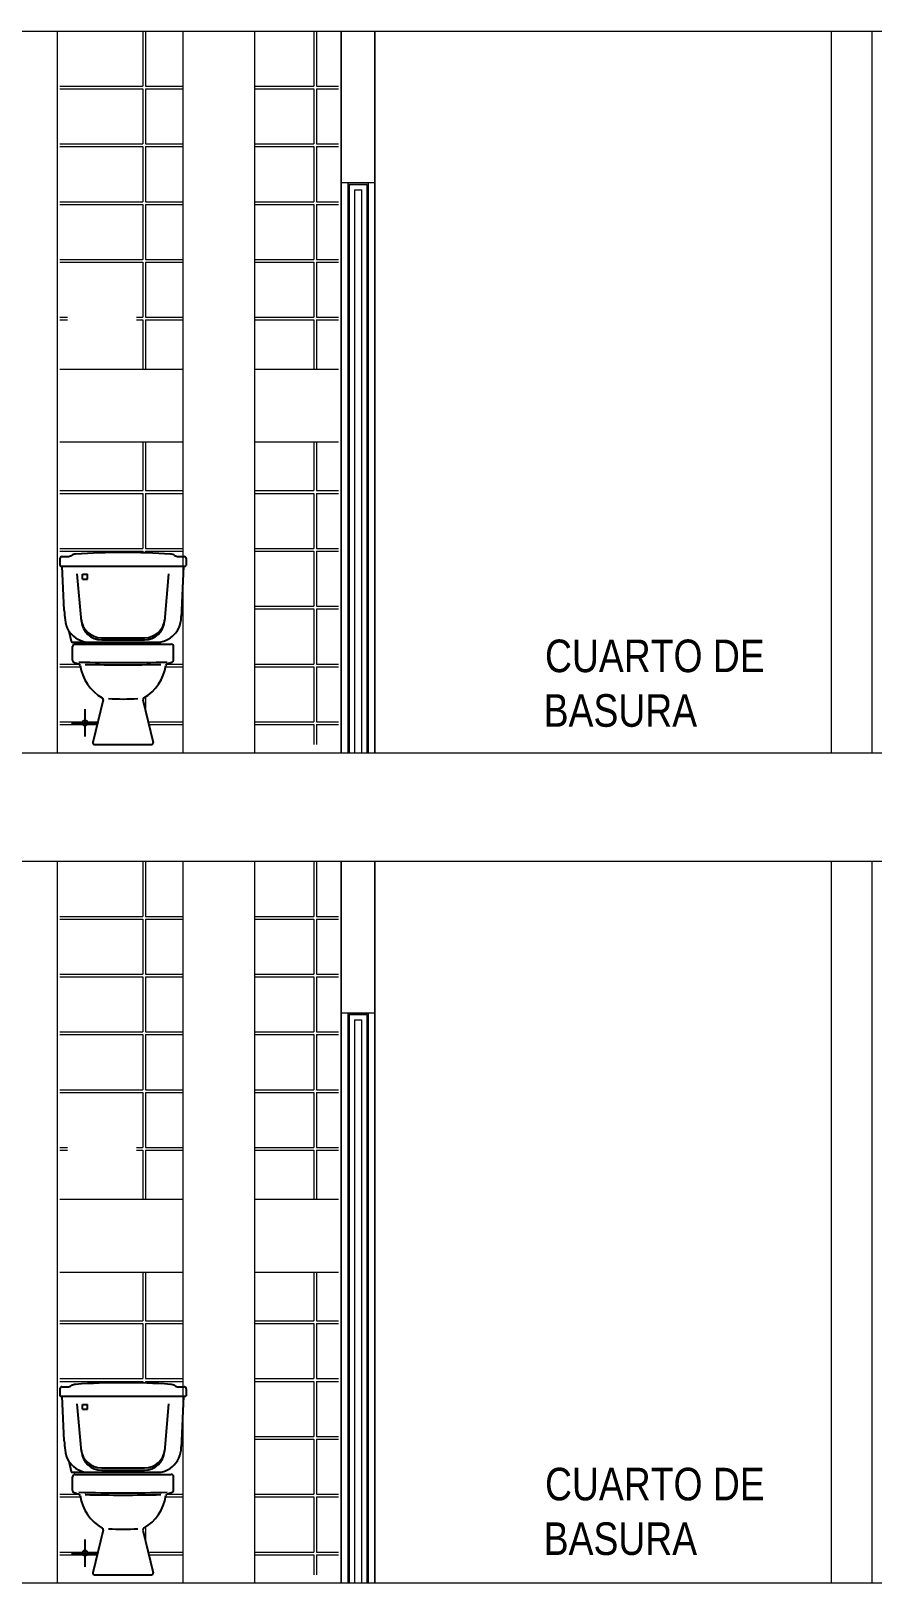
# Model space of a CAD drawing. Extents: x 1270 to 1442, y 932 to 1016.
# Drawn here: x 1410.89 to 1413.99, y 981.31 to 987.03 of the extents above; entities that cross this region are included whole.
import ezdxf

# ---------------------------------------------------------------- set-up
doc = ezdxf.new("R2010")
doc.units = 0
doc.header["$MEASUREMENT"] = 0
doc.linetypes.add('TRAZO_Y_PUNTO2', pattern=[0.5, 0.25, -0.125, 0, -0.125])
doc.layers.add('arquitecturapasito', color=252, linetype='Continuous', lineweight=5)
for name, color, linetype in [('EJE', 3, 'TRAZO_Y_PUNTO2'), ('ROTURA', 4, 'Continuous'), ('sanitarios', 140, 'Continuous'), ('VIDRIOS', 4, 'Continuous')]:
    doc.layers.add(name, color=color, linetype=linetype)
doc.styles.add('MtXpl_Arial_Narrow', font='')
doc.styles.get('MtXpl_Arial_Narrow').set_extended_font_data('Arial Narrow')

msp = doc.modelspace()

# ---------------------------------------------------------------- linework, layer by layer
at = {"layer": 'arquitecturapasito', "color": 252}
for p, q in [((1407.7419, 987.034), (1418.9639, 987.034)), ((1410.9829, 987.034), (1410.9829, 984.374)), ((1411.2979, 987.034), (1411.2979, 986.831)), ((1411.3079, 987.034), (1411.3079, 986.831)), ((1411.447, 984.374), (1411.447, 987.034)), ((1411.711, 984.374), (1411.711, 987.034)), ((1411.9279, 987.034), (1411.9279, 986.831)), ((1411.9379, 987.034), (1411.9379, 986.831)), ((1412.0284, 987.034), (1412.0284, 984.374)), ((1412.0285, 984.374), (1412.0285, 987.034)), ((1412.1527, 987.034), (1412.1527, 984.374)), ((1412.1527, 984.374), (1412.1527, 987.034)), ((1413.8345, 987.034), (1413.8345, 984.374)), ((1413.9846, 984.374), (1413.9846, 987.034)), ((1410.9929, 986.831), (1411.2979, 986.831)), ((1410.9929, 986.821), (1411.2979, 986.821)), ((1411.2979, 986.821), (1411.2979, 986.618)), ((1411.3079, 986.831), (1411.447, 986.831)), ((1411.3079, 986.821), (1411.3079, 986.618)), ((1411.3079, 986.821), (1411.447, 986.821)), ((1411.7105, 986.831), (1411.9279, 986.831)), ((1411.7105, 986.821), (1411.9279, 986.821)), ((1411.9279, 986.821), (1411.9279, 986.618)), ((1411.9379, 986.831), (1412.0185, 986.831)), ((1411.9379, 986.821), (1411.9379, 986.618)), ((1411.9379, 986.821), (1412.0185, 986.821)), ((1410.9929, 986.618), (1411.2979, 986.618)), ((1410.9929, 986.608), (1411.2979, 986.608)), ((1411.2979, 986.608), (1411.2979, 986.405)), ((1411.3079, 986.618), (1411.447, 986.618)), ((1411.3079, 986.608), (1411.3079, 986.405)), ((1411.3079, 986.608), (1411.447, 986.608)), ((1411.7105, 986.618), (1411.9279, 986.618)), ((1411.7105, 986.608), (1411.9279, 986.608)), ((1411.9279, 986.608), (1411.9279, 986.405)), ((1411.9379, 986.618), (1412.0185, 986.618)), ((1411.9379, 986.608), (1411.9379, 986.405)), ((1411.9379, 986.608), (1412.0185, 986.608)), ((1412.1527, 986.474), (1412.0284, 986.474)), ((1412.0532, 986.474), (1412.1296, 986.474)), ((1412.0532, 986.474), (1412.0532, 984.374)), ((1412.1296, 984.374), (1412.1296, 986.474)), ((1412.0582, 986.469), (1412.1246, 986.469)), ((1412.0582, 986.469), (1412.0582, 984.374)), ((1412.0782, 986.449), (1412.1046, 986.449)), ((1412.0782, 986.449), (1412.0782, 984.374)), ((1412.1046, 984.374), (1412.1046, 986.449)), ((1412.1246, 984.374), (1412.1246, 986.469)), ((1410.9929, 986.405), (1411.2979, 986.405)), ((1410.9929, 986.395), (1411.2979, 986.395)), ((1411.2979, 986.395), (1411.2979, 986.192)), ((1411.3079, 986.405), (1411.447, 986.405)), ((1411.3079, 986.395), (1411.3079, 986.192)), ((1411.3079, 986.395), (1411.447, 986.395)), ((1411.7105, 986.405), (1411.9279, 986.405)), ((1411.7105, 986.395), (1411.9279, 986.395)), ((1411.9279, 986.395), (1411.9279, 986.192)), ((1411.9379, 986.405), (1412.0185, 986.405)), ((1411.9379, 986.395), (1411.9379, 986.192)), ((1411.9379, 986.395), (1412.0185, 986.395)), ((1410.9929, 986.192), (1411.2979, 986.192)), ((1411.3079, 986.192), (1411.447, 986.192)), ((1411.7105, 986.192), (1411.9279, 986.192)), ((1411.9379, 986.192), (1412.0185, 986.192)), ((1410.9929, 986.182), (1411.2979, 986.182)), ((1411.2979, 986.182), (1411.2979, 985.979)), ((1411.3079, 986.182), (1411.3079, 985.979)), ((1411.3079, 986.182), (1411.447, 986.182)), ((1411.7105, 986.182), (1411.9279, 986.182)), ((1411.9279, 986.182), (1411.9279, 985.979)), ((1411.9379, 986.182), (1411.9379, 985.979)), ((1411.9379, 986.182), (1412.0185, 986.182)), ((1410.9929, 985.979), (1411.0212, 985.979)), ((1410.9929, 985.969), (1411.0212, 985.969)), ((1411.2746, 985.979), (1411.2979, 985.979)), ((1411.2746, 985.969), (1411.2979, 985.969)), ((1411.2979, 985.969), (1411.2979, 985.7882)), ((1411.3079, 985.979), (1411.447, 985.979)), ((1411.3079, 985.969), (1411.3079, 985.7882)), ((1411.3079, 985.969), (1411.447, 985.969)), ((1411.7105, 985.979), (1411.9279, 985.979)), ((1411.7105, 985.969), (1411.9279, 985.969)), ((1411.9279, 985.969), (1411.9279, 985.7882)), ((1411.9379, 985.979), (1412.0185, 985.979)), ((1411.9379, 985.969), (1411.9379, 985.7882)), ((1411.9379, 985.969), (1412.0185, 985.969)), ((1410.9929, 985.7882), (1411.447, 985.7882)), ((1411.711, 985.7882), (1412.0185, 985.7882)), ((1411.447, 985.5184), (1410.9929, 985.5184)), ((1411.2979, 985.5184), (1411.2979, 985.34)), ((1411.3079, 985.5184), (1411.3079, 985.34)), ((1412.0185, 985.5184), (1411.711, 985.5184)), ((1411.9279, 985.5184), (1411.9279, 985.34)), ((1411.9379, 985.5184), (1411.9379, 985.34)), ((1410.9929, 985.34), (1411.2979, 985.34)), ((1410.9929, 985.33), (1411.2979, 985.33)), ((1411.2979, 985.33), (1411.2979, 985.127)), ((1411.3079, 985.34), (1411.447, 985.34)), ((1411.3079, 985.33), (1411.3079, 985.127)), ((1411.3079, 985.33), (1411.447, 985.33)), ((1411.7105, 985.34), (1411.9279, 985.34)), ((1411.7105, 985.33), (1411.9279, 985.33)), ((1411.9279, 985.33), (1411.9279, 985.127)), ((1411.9379, 985.34), (1412.0185, 985.34)), ((1411.9379, 985.33), (1411.9379, 985.127)), ((1411.9379, 985.33), (1412.0185, 985.33)), ((1410.9929, 985.127), (1411.2979, 985.127)), ((1410.9929, 985.117), (1411.2979, 985.117)), ((1411.2979, 985.117), (1411.2979, 985.111)), ((1411.3079, 985.127), (1411.447, 985.127)), ((1411.3079, 985.117), (1411.3079, 985.1107)), ((1411.3079, 985.117), (1411.447, 985.117)), ((1411.7105, 985.127), (1411.9279, 985.127)), ((1411.7105, 985.117), (1411.9279, 985.117)), ((1411.9279, 985.117), (1411.9279, 984.914)), ((1411.9379, 985.127), (1412.0185, 985.127)), ((1411.9379, 985.117), (1411.9379, 984.914)), ((1411.9379, 985.117), (1412.0185, 985.117)), ((1411.7105, 984.914), (1411.9279, 984.914)), ((1411.7105, 984.904), (1411.9279, 984.904)), ((1411.9279, 984.904), (1411.9279, 984.701)), ((1411.9379, 984.914), (1412.0185, 984.914)), ((1411.9379, 984.904), (1411.9379, 984.701)), ((1411.9379, 984.904), (1412.0185, 984.904)), ((1410.9929, 984.701), (1411.0642, 984.701)), ((1411.3867, 984.701), (1411.447, 984.701)), ((1411.7105, 984.701), (1411.9279, 984.701)), ((1411.9379, 984.701), (1412.0185, 984.701)), ((1410.9929, 984.691), (1411.0685, 984.691)), ((1411.3823, 984.691), (1411.447, 984.691)), ((1411.7105, 984.691), (1411.9279, 984.691)), ((1411.9279, 984.691), (1411.9279, 984.488)), ((1411.9379, 984.691), (1411.9379, 984.488)), ((1411.9379, 984.691), (1412.0185, 984.691)), ((1411.3079, 984.5801), (1411.3079, 984.5299)), ((1410.9929, 984.488), (1411.0763, 984.488)), ((1410.9929, 984.478), (1411.0774, 984.478)), ((1411.0934, 984.478), (1411.1306, 984.478)), ((1411.0946, 984.488), (1411.1329, 984.488)), ((1411.3179, 984.488), (1411.447, 984.488)), ((1411.3203, 984.478), (1411.447, 984.478)), ((1411.7105, 984.488), (1411.9279, 984.488)), ((1411.7105, 984.478), (1411.9279, 984.478)), ((1411.9279, 984.478), (1411.9279, 984.404)), ((1411.9379, 984.488), (1412.0185, 984.488)), ((1411.9379, 984.478), (1411.9379, 984.404)), ((1411.9379, 984.478), (1412.0185, 984.478)), ((1407.7419, 984.374), (1418.9639, 984.374)), ((1410.4461, 984.374), (1418.9096, 984.374)), ((1412.0532, 984.374), (1412.1296, 984.374)), ((1407.7419, 983.974), (1418.9639, 983.974)), ((1410.9829, 983.974), (1410.9829, 981.314)), ((1411.2979, 983.974), (1411.2979, 983.771)), ((1411.3079, 983.974), (1411.3079, 983.771)), ((1411.447, 981.314), (1411.447, 983.974)), ((1411.711, 981.314), (1411.711, 983.974)), ((1411.9279, 983.974), (1411.9279, 983.771)), ((1411.9379, 983.974), (1411.9379, 983.771)), ((1412.0284, 983.974), (1412.0284, 981.314)), ((1412.0285, 981.314), (1412.0285, 983.974)), ((1412.1527, 983.974), (1412.1527, 981.314)), ((1412.1527, 981.314), (1412.1527, 983.974)), ((1413.8345, 983.974), (1413.8345, 981.314)), ((1413.9846, 981.314), (1413.9846, 983.974)), ((1410.9929, 983.771), (1411.2979, 983.771)), ((1410.9929, 983.761), (1411.2979, 983.761)), ((1411.2979, 983.761), (1411.2979, 983.558)), ((1411.3079, 983.771), (1411.447, 983.771)), ((1411.3079, 983.761), (1411.3079, 983.558)), ((1411.3079, 983.761), (1411.447, 983.761)), ((1411.7105, 983.771), (1411.9279, 983.771)), ((1411.7105, 983.761), (1411.9279, 983.761)), ((1411.9279, 983.761), (1411.9279, 983.558)), ((1411.9379, 983.771), (1412.0185, 983.771)), ((1411.9379, 983.761), (1411.9379, 983.558)), ((1411.9379, 983.761), (1412.0185, 983.761)), ((1410.9929, 983.558), (1411.2979, 983.558)), ((1411.3079, 983.558), (1411.447, 983.558)), ((1411.7105, 983.558), (1411.9279, 983.558)), ((1411.9379, 983.558), (1412.0185, 983.558)), ((1410.9929, 983.548), (1411.2979, 983.548)), ((1411.2979, 983.548), (1411.2979, 983.345)), ((1411.3079, 983.548), (1411.3079, 983.345)), ((1411.3079, 983.548), (1411.447, 983.548)), ((1411.7105, 983.548), (1411.9279, 983.548)), ((1411.9279, 983.548), (1411.9279, 983.345)), ((1411.9379, 983.548), (1411.9379, 983.345)), ((1411.9379, 983.548), (1412.0185, 983.548)), ((1412.1527, 983.414), (1412.0284, 983.414)), ((1412.0532, 983.414), (1412.1296, 983.414)), ((1412.0532, 983.414), (1412.0532, 981.314)), ((1412.0582, 983.409), (1412.1246, 983.409)), ((1412.0582, 983.409), (1412.0582, 981.314)), ((1412.0782, 983.389), (1412.1046, 983.389)), ((1412.0782, 983.389), (1412.0782, 981.314)), ((1412.1046, 981.314), (1412.1046, 983.389)), ((1412.1246, 981.314), (1412.1246, 983.409)), ((1412.1296, 981.314), (1412.1296, 983.414)), ((1410.9929, 983.345), (1411.2979, 983.345)), ((1410.9929, 983.335), (1411.2979, 983.335)), ((1411.2979, 983.335), (1411.2979, 983.132)), ((1411.3079, 983.345), (1411.447, 983.345)), ((1411.3079, 983.335), (1411.3079, 983.132)), ((1411.3079, 983.335), (1411.447, 983.335)), ((1411.7105, 983.345), (1411.9279, 983.345)), ((1411.7105, 983.335), (1411.9279, 983.335)), ((1411.9279, 983.335), (1411.9279, 983.132)), ((1411.9379, 983.345), (1412.0185, 983.345)), ((1411.9379, 983.335), (1411.9379, 983.132)), ((1411.9379, 983.335), (1412.0185, 983.335)), ((1410.9929, 983.132), (1411.2979, 983.132)), ((1410.9929, 983.122), (1411.2979, 983.122)), ((1411.2979, 983.122), (1411.2979, 982.919)), ((1411.3079, 983.132), (1411.447, 983.132)), ((1411.3079, 983.122), (1411.3079, 982.919)), ((1411.3079, 983.122), (1411.447, 983.122)), ((1411.7105, 983.132), (1411.9279, 983.132)), ((1411.7105, 983.122), (1411.9279, 983.122)), ((1411.9279, 983.122), (1411.9279, 982.919)), ((1411.9379, 983.132), (1412.0185, 983.132)), ((1411.9379, 983.122), (1411.9379, 982.919)), ((1411.9379, 983.122), (1412.0185, 983.122)), ((1410.9929, 982.919), (1411.0212, 982.919)), ((1410.9929, 982.909), (1411.0212, 982.909)), ((1411.2746, 982.919), (1411.2979, 982.919)), ((1411.2746, 982.909), (1411.2979, 982.909)), ((1411.2979, 982.909), (1411.2979, 982.7282)), ((1411.3079, 982.919), (1411.447, 982.919)), ((1411.3079, 982.909), (1411.3079, 982.7282)), ((1411.3079, 982.909), (1411.447, 982.909)), ((1411.7105, 982.919), (1411.9279, 982.919)), ((1411.7105, 982.909), (1411.9279, 982.909)), ((1411.9279, 982.909), (1411.9279, 982.7282)), ((1411.9379, 982.919), (1412.0185, 982.919)), ((1411.9379, 982.909), (1411.9379, 982.7282)), ((1411.9379, 982.909), (1412.0185, 982.909)), ((1410.9929, 982.7282), (1411.447, 982.7282)), ((1411.711, 982.7282), (1412.0185, 982.7282)), ((1411.447, 982.4584), (1410.9929, 982.4584)), ((1411.2979, 982.4584), (1411.2979, 982.28)), ((1411.3079, 982.4584), (1411.3079, 982.28)), ((1412.0185, 982.4584), (1411.711, 982.4584)), ((1411.9279, 982.4584), (1411.9279, 982.28)), ((1411.9379, 982.4584), (1411.9379, 982.28)), ((1410.9929, 982.28), (1411.2979, 982.28)), ((1410.9929, 982.27), (1411.2979, 982.27)), ((1411.2979, 982.27), (1411.2979, 982.067)), ((1411.3079, 982.28), (1411.447, 982.28)), ((1411.3079, 982.27), (1411.3079, 982.067)), ((1411.3079, 982.27), (1411.447, 982.27)), ((1411.7105, 982.28), (1411.9279, 982.28)), ((1411.7105, 982.27), (1411.9279, 982.27)), ((1411.9279, 982.27), (1411.9279, 982.067)), ((1411.9379, 982.28), (1412.0185, 982.28)), ((1411.9379, 982.27), (1411.9379, 982.067)), ((1411.9379, 982.27), (1412.0185, 982.27)), ((1410.9929, 982.067), (1411.2979, 982.067)), ((1411.3079, 982.067), (1411.447, 982.067)), ((1411.7105, 982.067), (1411.9279, 982.067)), ((1411.9379, 982.067), (1412.0185, 982.067)), ((1410.9929, 982.057), (1411.2979, 982.057)), ((1411.2979, 982.057), (1411.2979, 982.051)), ((1411.3079, 982.057), (1411.3079, 982.0507)), ((1411.3079, 982.057), (1411.447, 982.057)), ((1411.7105, 982.057), (1411.9279, 982.057)), ((1411.9279, 982.057), (1411.9279, 981.854)), ((1411.9379, 982.057), (1411.9379, 981.854)), ((1411.9379, 982.057), (1412.0185, 982.057)), ((1411.7105, 981.854), (1411.9279, 981.854)), ((1411.7105, 981.844), (1411.9279, 981.844)), ((1411.9279, 981.844), (1411.9279, 981.641)), ((1411.9379, 981.854), (1412.0185, 981.854)), ((1411.9379, 981.844), (1411.9379, 981.641)), ((1411.9379, 981.844), (1412.0185, 981.844)), ((1410.9929, 981.641), (1411.0642, 981.641)), ((1410.9929, 981.631), (1411.0685, 981.631)), ((1411.3823, 981.631), (1411.447, 981.631)), ((1411.3867, 981.641), (1411.447, 981.641)), ((1411.7105, 981.641), (1411.9279, 981.641)), ((1411.7105, 981.631), (1411.9279, 981.631)), ((1411.9279, 981.631), (1411.9279, 981.428)), ((1411.9379, 981.641), (1412.0185, 981.641)), ((1411.9379, 981.631), (1411.9379, 981.428)), ((1411.9379, 981.631), (1412.0185, 981.631)), ((1411.3079, 981.5201), (1411.3079, 981.4699)), ((1410.9929, 981.428), (1411.0763, 981.428)), ((1410.9929, 981.418), (1411.0774, 981.418)), ((1411.0934, 981.418), (1411.1306, 981.418)), ((1411.0946, 981.428), (1411.1329, 981.428)), ((1411.3179, 981.428), (1411.447, 981.428)), ((1411.3203, 981.418), (1411.447, 981.418)), ((1411.7105, 981.428), (1411.9279, 981.428)), ((1411.7105, 981.418), (1411.9279, 981.418)), ((1411.9279, 981.418), (1411.9279, 981.344)), ((1411.9379, 981.428), (1412.0185, 981.428)), ((1411.9379, 981.418), (1411.9379, 981.344)), ((1411.9379, 981.418), (1412.0185, 981.418)), ((1407.7419, 981.314), (1418.9639, 981.314)), ((1410.4461, 981.314), (1418.9096, 981.314)), ((1412.0532, 981.314), (1412.1296, 981.314))]:
    msp.add_line(p, q, dxfattribs=at)
at = {"layer": 'EJE', "ltscale": 0.5}
for p, q in [((1411.0854, 984.434), (1411.0854, 984.534)), ((1411.0354, 984.484), (1411.1354, 984.484)), ((1411.0854, 981.374), (1411.0854, 981.474)), ((1411.0354, 981.424), (1411.1354, 981.424))]:
    msp.add_line(p, q, dxfattribs=at)
at = {"layer": 'ROTURA'}
for p, q in [((1411.0721, 984.8584), (1411.0564, 985.034)), ((1411.3788, 984.8584), (1411.3944, 985.034)), ((1411.0721, 981.7984), (1411.0564, 981.974)), ((1411.3788, 981.7984), (1411.3944, 981.974))]:
    msp.add_line(p, q, dxfattribs=at)
at = {"layer": 'sanitarios'}
for p, q in [((1410.9929, 985.09), (1410.9929, 985.064)), ((1410.9949, 985.062), (1411.4559, 985.062)), ((1410.9999, 985.097), (1411.0207, 985.097)), ((1411.0084, 984.898), (1411.0015, 985.062)), ((1411.4302, 985.097), (1411.4509, 985.097)), ((1411.4424, 984.898), (1411.4494, 985.062)), ((1411.4579, 985.09), (1411.4579, 985.064)), ((1411.0764, 985.032), (1411.0944, 985.032)), ((1411.0764, 985.014), (1411.0764, 985.032)), ((1411.0764, 985.014), (1411.0944, 985.014)), ((1411.0944, 985.014), (1411.0944, 985.032)), ((1411.0256, 984.8225), (1411.0347, 984.7851)), ((1411.0386, 984.782), (1411.3641, 984.782)), ((1411.0394, 984.7149), (1411.0394, 984.765)), ((1411.0484, 984.774), (1411.4024, 984.774)), ((1411.1461, 984.798), (1411.3048, 984.798)), ((1411.1468, 984.79), (1411.304, 984.79)), ((1411.4114, 984.7149), (1411.4114, 984.765)), ((1411.045, 984.7072), (1411.063, 984.7015)), ((1411.4059, 984.7072), (1411.3879, 984.7015)), ((1411.1522, 984.5688), (1411.1147, 984.4114)), ((1411.2987, 984.5688), (1411.3362, 984.4114)), ((1410.9929, 982.03), (1410.9929, 982.004)), ((1410.9999, 982.037), (1411.0207, 982.037)), ((1411.4302, 982.037), (1411.4509, 982.037)), ((1411.4579, 982.03), (1411.4579, 982.004)), ((1410.9949, 982.002), (1411.4559, 982.002)), ((1411.0084, 981.838), (1411.0015, 982.002)), ((1411.0764, 981.972), (1411.0944, 981.972)), ((1411.0764, 981.954), (1411.0764, 981.972)), ((1411.0764, 981.954), (1411.0944, 981.954)), ((1411.0944, 981.954), (1411.0944, 981.972)), ((1411.4424, 981.838), (1411.4494, 982.002)), ((1411.0256, 981.7625), (1411.0347, 981.7251)), ((1411.1461, 981.738), (1411.3048, 981.738)), ((1411.1468, 981.73), (1411.304, 981.73)), ((1411.0386, 981.722), (1411.3641, 981.722)), ((1411.0394, 981.6549), (1411.0394, 981.705)), ((1411.0484, 981.714), (1411.4024, 981.714)), ((1411.4114, 981.6549), (1411.4114, 981.705)), ((1411.045, 981.6472), (1411.063, 981.6415)), ((1411.4059, 981.6472), (1411.3879, 981.6415)), ((1411.1522, 981.5088), (1411.1147, 981.3514)), ((1411.2987, 981.5088), (1411.3362, 981.3514))]:
    msp.add_line(p, q, dxfattribs=at)
for centre in [(1411.0854, 984.484), (1411.0854, 981.424)]:
    msp.add_circle(centre, 0.01, dxfattribs=at)
for centre, radius, start, end in [((1411.0206, 985.1238), 0.0268, 269.7289, 303.6696), ((1411.0503, 985.0792), 0.0268, 89.7289, 123.6696), ((1411.2254, 982.5569), 2.5551, 86.0727, 93.9273), ((1411.4006, 985.0792), 0.0268, 56.3304, 90.2711), ((1411.4303, 985.1238), 0.0268, 236.3304, 270.2711), ((1410.9999, 985.09), 0.007, 90, 180), ((1410.9949, 985.064), 0.002, 180, 270), ((1411.4509, 985.09), 0.007, 0, 90), ((1411.4559, 985.064), 0.002, 270, 0), ((1414.4459, 985.2347), 3.4539, 185.5939, 186.1609), ((1408.005, 985.2347), 3.4539, 353.8391, 354.4061), ((1411.1056, 984.8724), 0.0941, 185.0863, 211.1692), ((1411.1046, 984.8761), 0.0952, 213.1634, 257.9617), ((1411.0217, 984.8216), 0.004, 13.6293, 31.1692), ((1411.1461, 984.873), 0.075, 185.1022, 270), ((1411.1468, 984.865), 0.075, 185.1022, 270), ((1411.304, 984.865), 0.075, 270, 354.8978), ((1411.3048, 984.873), 0.075, 270, 354.8978), ((1411.3462, 984.8761), 0.0952, 282.0383, 326.8366), ((1411.3452, 984.8724), 0.0941, 329.078, 354.9137), ((1411.0386, 984.786), 0.004, 193.6293, 270), ((1411.0484, 984.765), 0.009, 90, 180), ((1411.0846, 984.7822), 0.000829, 40.6842, 77.9617), ((1411.0868, 984.784), 0.002, 220.6842, 270), ((1411.3641, 984.784), 0.002, 270, 319.3158), ((1411.3663, 984.7822), 0.000829, 102.0383, 139.3158), ((1411.4024, 984.765), 0.009, 0, 90), ((1411.0474, 984.7149), 0.008, 180, 252.3707), ((1411.2254, 990.4735), 5.7675, 268.38469, 271.61531), ((1411.0609, 984.6949), 0.007, 8.1483, 72.3707), ((1411.2254, 990.4655), 5.7675, 268.61379, 271.38621), ((1411.39, 984.6949), 0.007, 107.6293, 171.8517), ((1411.4034, 984.7149), 0.008, 287.6293, 0), ((1411.2304, 984.7191), 0.1643, 188.1483, 240.2459), ((1411.2205, 984.7191), 0.1643, 299.7541, 351.8517), ((1411.1454, 984.5705), 0.007, 346.5999, 60.2459), ((1411.2254, 985.3025), 0.7305, 265.7591, 274.2409), ((1411.3055, 984.5705), 0.007, 119.7541, 193.4001), ((1411.1205, 984.41), 0.006, 166.5999, 270), ((1411.3303, 984.41), 0.006, 270, 13.4001), ((1410.9999, 982.03), 0.007, 90, 180), ((1411.0206, 982.0638), 0.0268, 269.7289, 303.6696), ((1411.0503, 982.0192), 0.0268, 89.7289, 123.6696), ((1411.2254, 979.4969), 2.5551, 86.0727, 93.9273), ((1411.4006, 982.0192), 0.0268, 56.3304, 90.2711), ((1411.4303, 982.0638), 0.0268, 236.3304, 270.2711), ((1411.4509, 982.03), 0.007, 0, 90), ((1410.9949, 982.004), 0.002, 180, 270), ((1411.4559, 982.004), 0.002, 270, 0), ((1414.4459, 982.1747), 3.4539, 185.5939, 186.1609), ((1408.005, 982.1747), 3.4539, 353.8391, 354.4061), ((1411.1056, 981.8124), 0.0941, 185.0863, 211.1692), ((1411.1461, 981.813), 0.075, 185.1022, 270), ((1411.1468, 981.805), 0.075, 185.1022, 270), ((1411.304, 981.805), 0.075, 270, 354.8978), ((1411.3048, 981.813), 0.075, 270, 354.8978), ((1411.3452, 981.8124), 0.0941, 329.078, 354.9137), ((1411.1046, 981.8161), 0.0952, 213.1634, 257.9617), ((1411.0217, 981.7616), 0.004, 13.6293, 31.1692), ((1411.0386, 981.726), 0.004, 193.6293, 270), ((1411.3462, 981.8161), 0.0952, 282.0383, 326.8366), ((1411.0484, 981.705), 0.009, 90, 180), ((1411.0846, 981.7222), 0.000829, 40.6842, 77.9617), ((1411.0868, 981.724), 0.002, 220.6842, 270), ((1411.3641, 981.724), 0.002, 270, 319.3158), ((1411.3663, 981.7222), 0.000829, 102.0383, 139.3158), ((1411.4024, 981.705), 0.009, 0, 90), ((1411.0474, 981.6549), 0.008, 180, 252.3707), ((1411.2254, 987.4135), 5.7675, 268.38469, 271.61531), ((1411.0609, 981.6349), 0.007, 8.1483, 72.3707), ((1411.2304, 981.6591), 0.1643, 188.1483, 240.2459), ((1411.2254, 987.4055), 5.7675, 268.61379, 271.38621), ((1411.2205, 981.6591), 0.1643, 299.7541, 351.8517), ((1411.39, 981.6349), 0.007, 107.6293, 171.8517), ((1411.4034, 981.6549), 0.008, 287.6293, 0), ((1411.1454, 981.5105), 0.007, 346.5999, 60.2459), ((1411.2254, 982.2425), 0.7305, 265.7591, 274.2409), ((1411.3055, 981.5105), 0.007, 119.7541, 193.4001), ((1411.1205, 981.35), 0.006, 166.5999, 270), ((1411.3303, 981.35), 0.006, 270, 13.4001)]:
    msp.add_arc(centre, radius, start, end, dxfattribs=at)
at = {"layer": 'VIDRIOS'}
for p, q in [((1411.1205, 984.404), (1411.3303, 984.404)), ((1411.1205, 981.344), (1411.3303, 981.344))]:
    msp.add_line(p, q, dxfattribs=at)

# ---------------------------------------------------------------- texts
at = {"layer": 'arquitecturapasito', "color": 252, "style": 'MtXpl_Arial_Narrow'}
for s, p in [('CUARTO DE', (1412.7799, 984.671)), ('BASURA', (1412.775, 984.4698)), ('CUARTO DE', (1412.7799, 981.6185)), ('BASURA', (1412.775, 981.4173))]:
    msp.add_text(s, height=0.12, dxfattribs=at).set_placement(p)

doc.saveas('drawing.dxf')
